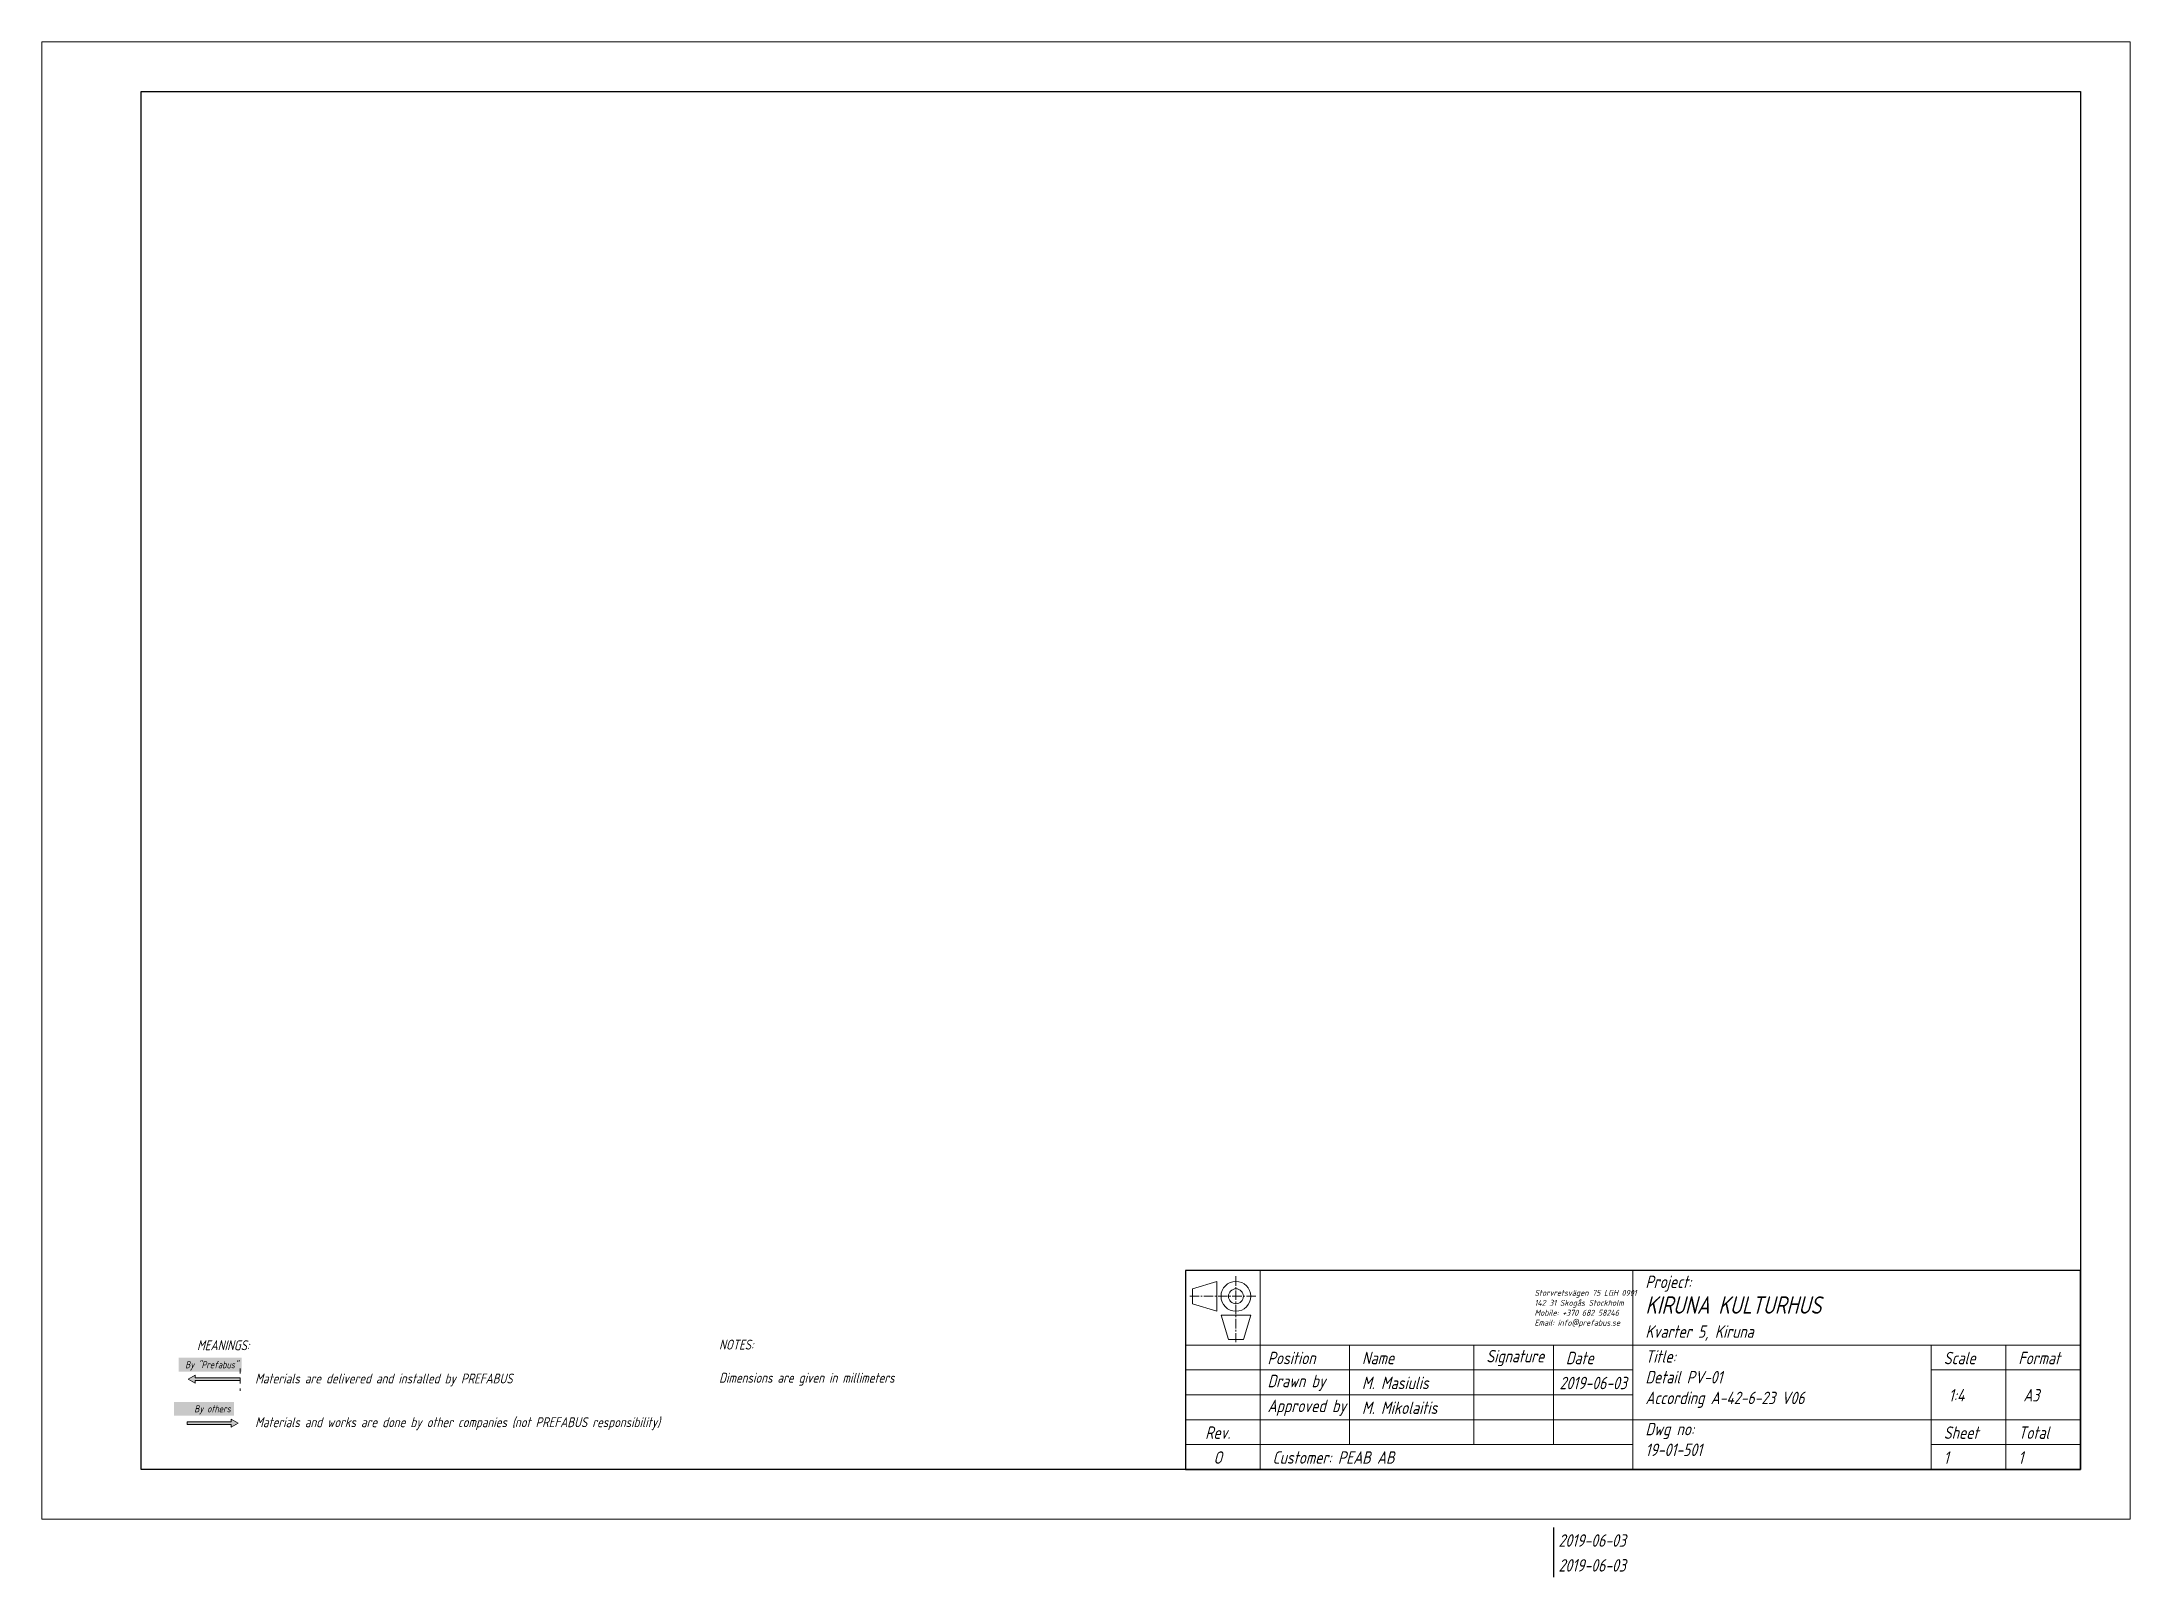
# Paper-space layout 'Layout1' of a CAD drawing. Header units: millimetres. Extents: x 117 to 537, y 29 to 337.
import ezdxf

# ---------------------------------------------------------------- set-up
doc = ezdxf.new("R2010")
doc.units = ezdxf.units.MM
doc.linetypes.add('CENTER2', pattern=[28.575, 19.05, -3.175, 3.175, -3.175])
doc.linetypes.add('DASHED_1', pattern=[2, 1, -1])
doc.layers.get('Defpoints').update_dxf_attribs({"lineweight": 0})
doc.layers.add('DIM-0', color=12, linetype='Continuous', lineweight=0)
doc.layers.add('DIM-LABEL', color=7, linetype='Continuous', lineweight=0, true_color=0x5a3826)
doc.styles.add('FS text 2.5', font='isocpeur.ttf', dxfattribs={"width": 0.8, "oblique": 15, "height": 2.5})
doc.styles.add('Matmenys Fasadus model', font='isocpeur.ttf', dxfattribs={"width": 0.8, "oblique": 15, "height": 20})

psp = doc.layouts.get("Layout1")

# ---------------------------------------------------------------- hatches: boundary and pattern name
at = {"lineweight": 0}
h = psp.add_hatch(color=5, dxfattribs=at)
h.dxf.hatch_style = 1
h.paths.add_polyline_path([(147.84, 68.38), (147.84, 67.84), (146.44, 68.65), (147.84, 69.46), (147.84, 68.92), (156.87, 68.93), (156.87, 68.39)])
at = {"lineweight": 0, "true_color": 0x000000}
h = psp.add_hatch(color=18, dxfattribs=at)
h.dxf.hatch_style = 1
h.paths.add_polyline_path([(146.22, 60.07), (155.06, 60.07), (155.06, 60.6), (156.47, 59.79), (155.06, 58.98), (155.06, 59.52), (146.23, 59.53)])

# ---------------------------------------------------------------- linework, layer by layer
at = {"lineweight": 13}
for p, q in [((348.42, 86.81), (353.31, 88.31)), ((353.31, 88.31), (353.31, 82.31)), ((348.42, 86.81), (348.42, 83.81)), ((348.42, 83.81), (353.31, 82.31)), ((354.13, 81.49), (360.13, 81.49)), ((355.63, 76.61), (354.13, 81.49)), ((358.63, 76.61), (360.13, 81.49)), ((355.63, 76.61), (358.63, 76.61))]:
    psp.add_line(p, q, dxfattribs=at)
at = {"linetype": 'CENTER2', "lineweight": 0, "ltscale": 0.1}
for p, q in [((357.13, 89.34), (357.13, 76.07)), ((361.16, 85.31), (347.89, 85.31))]:
    psp.add_line(p, q, dxfattribs=at)
at = {"lineweight": 0}
for p, q in [((361.98, 50.5), (361.98, 90.5)), ((436.98, 50.5), (436.98, 90.5)), ((346.98, 75.5), (526.98, 75.5)), ((379.98, 55.5), (379.98, 75.5)), ((404.98, 55.5), (404.98, 75.5)), ((420.98, 55.5), (420.98, 75.5)), ((496.98, 50.5), (496.98, 75.5)), ((511.98, 50.5), (511.98, 75.5)), ((346.98, 70.5), (436.98, 70.5)), ((496.98, 70.5), (526.98, 70.5)), ((346.98, 65.5), (436.98, 65.5)), ((346.98, 60.5), (526.98, 60.5)), ((346.98, 55.5), (436.98, 55.5)), ((404.98, 55.5), (436.98, 55.5)), ((496.98, 55.5), (526.98, 55.5))]:
    psp.add_line(p, q, dxfattribs=at)
at = {"color": 1}
psp.add_line((420.98, 38.84), (420.98, 28.84), dxfattribs=at)
at = {"lineweight": 30}
psp.add_lwpolyline([(136.98, 50.5), (136.98, 327.5), (526.98, 327.5), (526.98, 50.5)], close=True, dxfattribs=at)
psp.add_lwpolyline([(526.98, 50.5), (526.98, 90.5), (346.98, 90.5), (346.98, 50.5), (526.98, 50.5)], dxfattribs=at)
at = {"color": 5, "lineweight": 0}
psp.add_lwpolyline([(156.87, 68.39), (156.87, 68.93), (147.84, 68.92), (147.84, 69.46), (146.44, 68.65), (147.84, 67.84), (147.84, 68.38), (156.87, 68.39)], dxfattribs=at)
at = {"lineweight": 0}
psp.add_lwpolyline([(146.22, 59.53), (146.22, 60.07), (155.06, 60.07), (155.06, 60.6), (156.47, 59.79), (155.06, 58.98), (155.06, 59.52), (146.22, 59.53)], dxfattribs=at)
at = {"lineweight": 13}
for radius in [3, 1.5]:
    psp.add_circle((357.13, 85.31), radius, dxfattribs=at)
at = {"layer": 'Defpoints', "lineweight": 0}
psp.add_lwpolyline([(116.98, 40.5), (116.98, 337.5), (536.98, 337.5), (536.98, 40.5), (116.98, 40.5)], dxfattribs=at)
at = {"layer": 'DIM-0', "color": 5, "linetype": 'DASHED_1', "lineweight": 18}
psp.add_lwpolyline([(156.87, 70.77), (156.87, 66.28)], dxfattribs=at)

# ---------------------------------------------------------------- texts
at = {"style": 'FS text 2.5', "oblique": 15, "width": 0.8}
for p in [(422.01, 34.97), (422.01, 29.97)]:
    psp.add_text('2019-06-03', height=2.5, dxfattribs=at).set_placement(p)
at = {"lineweight": 0, "style": 'FS text 2.5'}
for s, width, gutter_width, heights, insert, char_height, attachment_point in [('\\pxl1;Project:\\P{\\H1.4x;KIRUNA KULTURHUS\\P}Kvarter 5, Kiruna', 41.2981, 12.5, [18.73], (436.98, 89.47), 2.5, 1), ('Storvretsvägen 75 LGH 0901{\\fISOCPEUR|b1|i0|c0|p34;\\P}142 31 Skogås Stockholm\\PMobile: +370 682 58246\\PEmail: info@{\\fISOCPEUR|b0|i0|c186|p34;prefabus}.{\\fISOCPEUR|b0|i0|c186|p34;se} {\\fTahoma|b0|i0|c0|p34;\\H0.66667x;\\P}\\~\\~ ', 22.6192, 0, [13.97], (417.18, 86.6), 1.2, 1), ('\\pl2,t2;MEANINGS:', 86.0675, 12.5, [0], (146.2, 75.47), 2, 4), ('\\pxl1,t1;NOTES:\\P\\PDimensions are given in millimeters', 85.3087, 12.5, [41.43], (251.19, 71.96), 2, 4), ('\\pxl1,t1;Position', 30, 12.5, [5], (360.99, 72.9), 2.5, 4), ('\\pl2.5,t2.5;Name', 30, 12.5, [5], (379.98, 72.9), 2.5, 4), ('\\pl2.5,t2.5;Signature', 15, 12.5, [5], (404.98, 72.9), 2.5, 4), ('\\pl2.5,t2.5;Date', 16, 12.5, [5], (420.98, 72.9), 2.5, 4), ('\\pxl1;Title:\\PDetail PV-01 \\PAccording A-42-6-23 V06', 60, 12.5, [13.97], (436.98, 74.47), 2.5, 1), ('\\pl2.5;Scale', 15, 12.5, [5], (496.98, 72.9), 2.5, 4), ('\\pl2.5;Format', 15, 12.5, [5], (511.98, 72.9), 2.5, 4), ('\\pxl1,t1;Materials are delivered and installed by PREFABUS', 86.0675, 12.5, [0], (157.89, 68.48), 2, 4), ('\\pxl1,t1;{\\fISOCPEUR|b0|i0|c186|p34;Drawn by}', 30, 12.5, [5], (360.99, 67.9), 2.5, 4), ('\\pxl1,t1;M. Masiulis', 30, 12.5, [5], (379.98, 67.9), 2.5, 4), ('\\pxl1,t1;{\\fISOCPEUR|b0|i0|c186|p34;Approved by}', 30, 12.5, [5], (360.99, 62.9), 2.5, 4), ('\\pxl1,t1;{\\fISOCPEUR|b0|i0|c186|p34;M. Mikolaitis}', 30, 12.5, [5], (379.98, 62.9), 2.5, 4), ('\\pxl1,t1;Materials and works are done by other companies (not PREFABUS responsibility)', 90.6188, 12.5, [0], (157.89, 59.7), 2, 4), ('\\pt0;Rev.', 13, 12.5, [5], (353.48, 57.9), 2.5, 5), ('\\pxl1;Dwg no:\\P19-01-501', 60, 12.5, [9.9], (436.98, 59.87), 2.5, 1), ('\\pl2.5;Sheet', 15, 12.5, [5], (496.98, 57.9), 2.5, 4), ('\\pl2.5;Total', 15, 12.5, [5], (511.98, 57.9), 2.5, 4), ('O', 13, 12.5, [5], (353.48, 52.9), 2.5, 5), ('\\pxl1;Customer: {\\fISOCPEUR|b0|i0|c186|p34;PEAB AB}', 76.5258, 12.5, [5], (361.98, 52.9), 2.5, 4), ('\\pl2.5;1', 15, 12.5, [5], (496.98, 52.9), 2.5, 4), ('\\pl2.5;1', 15, 12.5, [5], (511.98, 52.9), 2.5, 4)]:
    psp.add_mtext_dynamic_manual_height_columns(s, width=width, gutter_width=gutter_width, heights=heights, dxfattribs=dict(at, insert=insert, char_height=char_height, attachment_point=attachment_point))
at = {"insert": (422.21, 69.13), "char_height": 2.5, "attachment_point": 1, "style": 'FS text 2.5'}
psp.add_mtext('2019-06-03', dxfattribs=at)
at = {"lineweight": 30, "char_height": 2.5, "attachment_point": 4, "style": 'FS text 2.5'}
for s, insert in [('\\pxl1.4,t1.4;1:4', (496.98, 65.42)), ('\\pl3.5,t3.5;A3', (511.98, 65.42))]:
    psp.add_mtext_dynamic_manual_height_columns(s, width=15, gutter_width=12.5, heights=[10], dxfattribs=dict(at, insert=insert))
at = {"layer": 'DIM-LABEL', "color": 5, "lineweight": 0, "insert": (156.49, 72.25), "char_height": 1.4, "attachment_point": 3, "style": 'Matmenys Fasadus model', "bg_fill": 1, "box_fill_scale": 1.5, "bg_fill_color": 7, "bg_fill_true_color": 16777215, "bg_fill_transparency": 0}
psp.add_mtext_dynamic_manual_height_columns('By "Prefabus"', width=11.2933, gutter_width=12.5, heights=[2.61], dxfattribs=at)
at = {"layer": 'DIM-LABEL', "color": 1, "lineweight": 0, "insert": (154.97, 63.39), "char_height": 1.4, "attachment_point": 3, "style": 'Matmenys Fasadus model', "bg_fill": 1, "box_fill_scale": 1.5, "bg_fill_color": 7, "bg_fill_true_color": 16777215, "bg_fill_transparency": 0}
psp.add_mtext_dynamic_manual_height_columns('{\\C256;\\c0;By others}', width=10.7135, gutter_width=12.5, heights=[0], dxfattribs=at)

doc.saveas('drawing.dxf')
